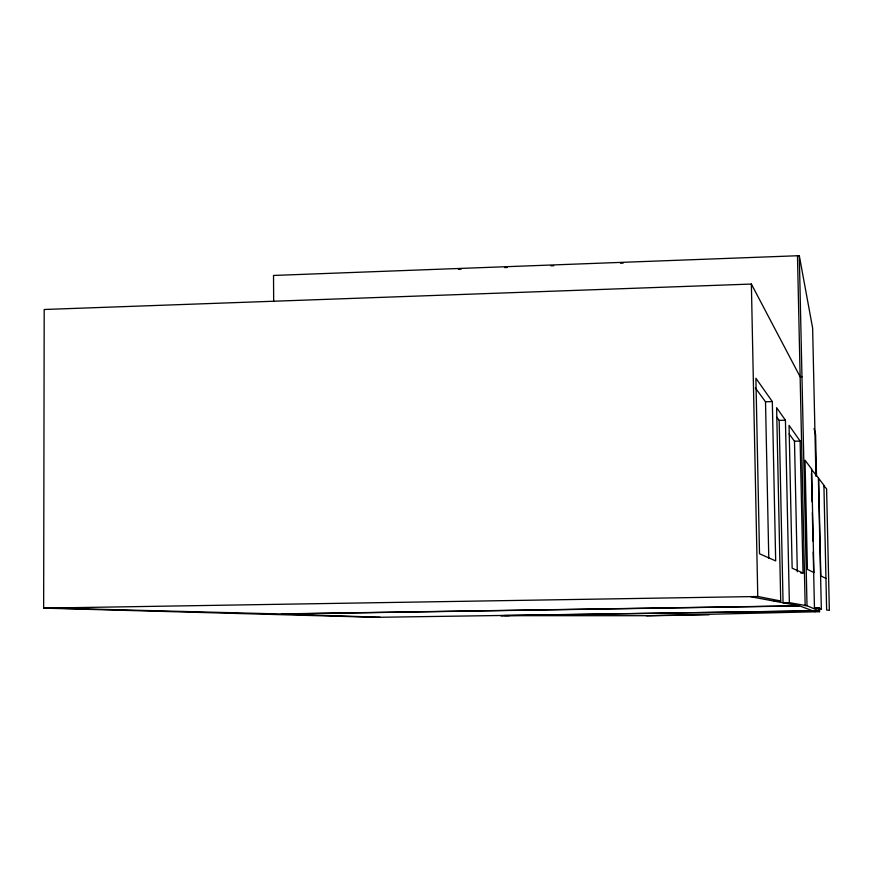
<?xml version="1.0" encoding="UTF-8"?>
<svg xmlns="http://www.w3.org/2000/svg" width="873" height="873" viewBox="0 0 873 873"><rect width="100%" height="100%" fill="white"/><g stroke="black" fill="none" stroke-linecap="round" stroke-linejoin="round"><path stroke-width="1.31" d="M819.485 607.63L819.572 611.689L817.477 610.827L376.361 617.32L43.65 608.132L44.196 309.489L751.369 284.052L800.137 376.776L801.971 376.721M815.939 476.221L812.621 328.008L799.297 255.68L273.522 275.453L273.664 301.327M458.369 269.331L461.097 269.222M504.681 267.585L507.409 267.487M550.994 265.839L553.722 265.741M620.463 263.231L623.191 263.133M755.407 388.005L765.512 401.776L772.321 401.58L775.682 560.924L759.51 553.766L755.898 378.26L772.321 401.58M819.572 611.689L648.584 615.705L500.96 615.672M776.872 417.239L779.174 420.371L785.427 420.197L789.356 602.676L807.012 605.742L818.961 610.805L818.896 608.077M789.105 433.892L794.485 441.214L800.126 441.061L803.018 573.026L800.759 573.059M43.65 608.132L757.775 596.499L780.713 600.984L776.621 407.68L785.427 420.197M774.045 601.093L780.713 600.984M789.356 602.676L783.059 602.774L779.174 420.371M500.709 615.64L812.839 610.849M813.047 610.925L818.961 610.805M646.38 615.771L709.083 614.799M504.747 615.574L509.592 615.585M53.231 608.088L279.174 613.937L799.253 605.797L750.682 596.728M380.061 617.233L281.826 614.025L799.712 605.917L815.196 611.744M813.21 551.998L814.444 607.575L821.329 608.83L818.394 477.946L811.366 469.292M814.444 607.575L821.602 608.983M803.018 573.026L792.149 568.214L789.061 425.358L800.126 441.061M826.033 578.45L820.816 575.918L818.612 478.24L823.916 485.279L826.633 609.965L829.35 610.402L826.589 488.804L823.817 485.726M814.062 428.643L815.6 434.383L816.539 476.342M811.454 473.362L812.086 501.833M812.337 512.68L812.97 541.151M799.297 255.68L807.012 605.742M797.475 255.734L805.168 605.764M794.485 441.214L797.322 571.76M765.512 401.776L768.786 558.327M751.369 284.052L757.775 596.499M813.92 572.557L807.427 569.403L805.015 460.224L811.617 468.965L813.92 572.557"/></g></svg>
